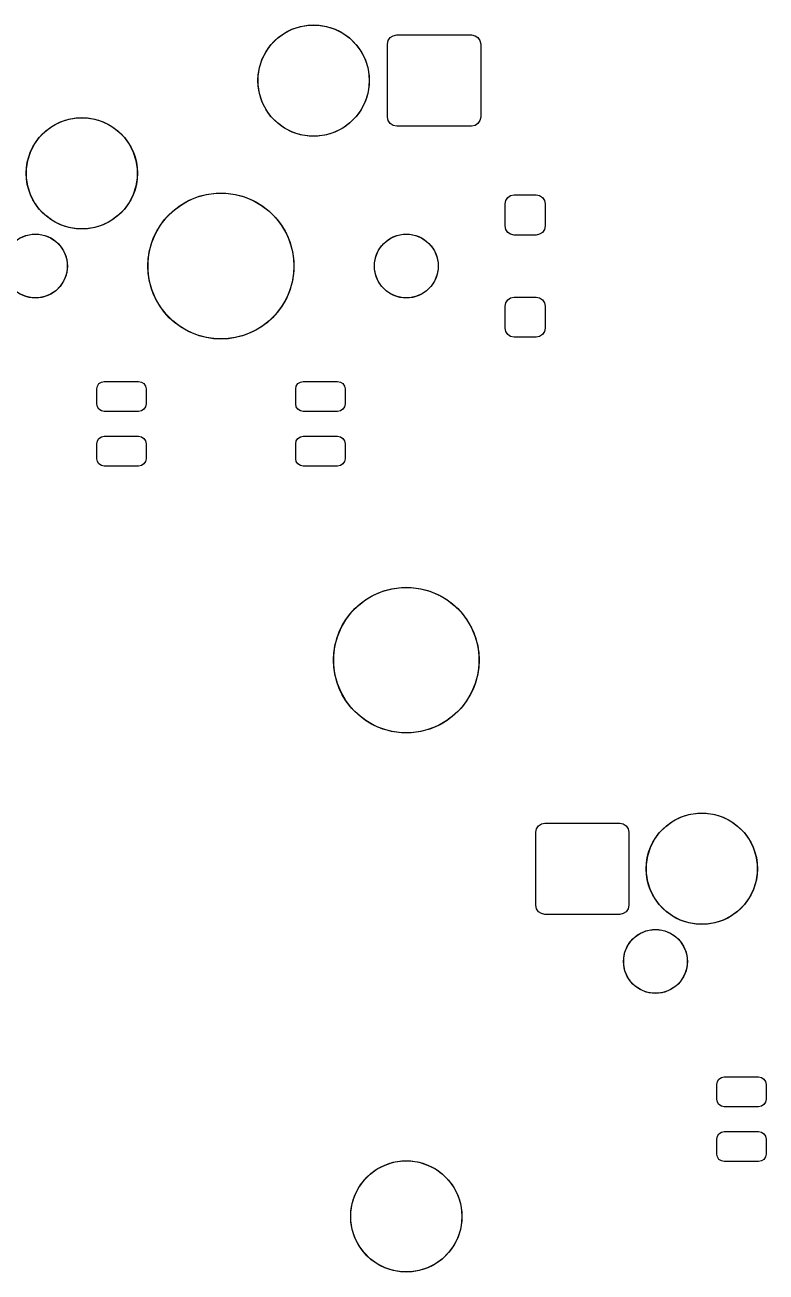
# Model space of a CAD drawing. Header units: millimetres. Extents: x 21 to 415, y -164 to -17.
# Drawn here: x 261.85 to 282.15, y -125.69 to -91.53 of the extents above; entities that cross this region are included whole.
import ezdxf

# ---------------------------------------------------------------- set-up
doc = ezdxf.new("R2010")
doc.units = ezdxf.units.MM
doc.layers.add('B.Mask', color=4, linetype='CONTINUOUS', true_color=0x02ffee)

msp = doc.modelspace()

# ---------------------------------------------------------------- linework, layer by layer
at = {"layer": 'B.Mask', "linetype": 'CONTINUOUS'}
for p, q in [((269.398371, -91.569011), (269.634725, -91.531576)), ((269.634725, -91.531576), (269.874025, -91.531576)), ((269.874025, -91.531576), (270.110379, -91.569011)), ((268.594756, -92.061467), (268.763967, -91.892256)), ((268.763967, -91.892256), (268.957565, -91.751599)), ((268.957565, -91.751599), (269.170783, -91.642959)), ((269.170783, -91.642959), (269.398371, -91.569011)), ((270.110379, -91.569011), (270.337967, -91.642959)), ((270.337967, -91.642959), (270.551185, -91.751599)), ((270.551185, -91.751599), (270.744783, -91.892256)), ((270.744783, -91.892256), (270.913994, -92.061467)), ((271.800405, -91.956204), (271.854598, -91.875098)), ((271.854598, -91.875098), (271.935704, -91.820905)), ((271.935704, -91.820905), (272.031375, -91.801875)), ((272.031375, -91.801875), (274.081375, -91.801875)), ((274.081375, -91.801875), (274.177046, -91.820905)), ((274.177046, -91.820905), (274.258152, -91.875098)), ((274.258152, -91.875098), (274.312345, -91.956204)), ((268.454099, -92.255065), (268.594756, -92.061467)), ((270.913994, -92.061467), (271.054651, -92.255065)), ((271.781375, -92.051875), (271.800405, -91.956204)), ((271.781375, -94.051875), (271.781375, -92.051875)), ((274.312345, -91.956204), (274.331375, -92.051875)), ((274.331375, -92.051875), (274.331375, -94.051875)), ((268.271511, -92.695871), (268.345459, -92.468283)), ((268.345459, -92.468283), (268.454099, -92.255065)), ((271.054651, -92.255065), (271.163291, -92.468283)), ((271.163291, -92.468283), (271.237239, -92.695871)), ((268.234076, -92.932225), (268.271511, -92.695871)), ((271.237239, -92.695871), (271.274674, -92.932225)), ((268.234076, -93.171525), (268.234076, -92.932225)), ((268.271511, -93.407879), (268.234076, -93.171525)), ((271.274674, -93.171525), (271.237239, -93.407879)), ((271.274674, -92.932225), (271.274674, -93.171525)), ((268.345459, -93.635467), (268.271511, -93.407879)), ((271.237239, -93.407879), (271.163291, -93.635467)), ((268.454099, -93.848685), (268.345459, -93.635467)), ((268.594756, -94.042283), (268.454099, -93.848685)), ((271.054651, -93.848685), (270.913994, -94.042283)), ((271.163291, -93.635467), (271.054651, -93.848685)), ((262.413967, -94.432256), (262.607565, -94.291599)), ((262.607565, -94.291599), (262.820783, -94.182959)), ((262.820783, -94.182959), (263.048371, -94.109011)), ((263.048371, -94.109011), (263.284725, -94.071576)), ((263.284725, -94.071576), (263.524025, -94.071576)), ((263.524025, -94.071576), (263.760379, -94.109011)), ((263.760379, -94.109011), (263.987967, -94.182959)), ((263.987967, -94.182959), (264.201185, -94.291599)), ((264.201185, -94.291599), (264.394783, -94.432256)), ((268.763967, -94.211494), (268.594756, -94.042283)), ((268.957565, -94.352151), (268.763967, -94.211494)), ((270.744783, -94.211494), (270.551185, -94.352151)), ((270.913994, -94.042283), (270.744783, -94.211494)), ((271.800405, -94.147546), (271.781375, -94.051875)), ((271.854598, -94.228652), (271.800405, -94.147546)), ((271.935704, -94.282845), (271.854598, -94.228652)), ((272.031375, -94.301875), (271.935704, -94.282845)), ((274.177046, -94.282845), (274.081375, -94.301875)), ((274.258152, -94.228652), (274.177046, -94.282845)), ((274.312345, -94.147546), (274.258152, -94.228652)), ((274.331375, -94.051875), (274.312345, -94.147546)), ((262.104099, -94.795065), (262.244756, -94.601467)), ((262.244756, -94.601467), (262.413967, -94.432256)), ((264.394783, -94.432256), (264.563994, -94.601467)), ((264.563994, -94.601467), (264.704651, -94.795065)), ((269.170783, -94.460791), (268.957565, -94.352151)), ((269.398371, -94.534739), (269.170783, -94.460791)), ((269.634725, -94.572174), (269.398371, -94.534739)), ((269.874025, -94.572174), (269.634725, -94.572174)), ((270.110379, -94.534739), (269.874025, -94.572174)), ((270.337967, -94.460791), (270.110379, -94.534739)), ((270.551185, -94.352151), (270.337967, -94.460791)), ((274.081375, -94.301875), (272.031375, -94.301875)), ((261.995459, -95.008283), (262.104099, -94.795065)), ((264.704651, -94.795065), (264.813291, -95.008283)), ((261.884076, -95.472225), (261.921511, -95.235871)), ((261.921511, -95.235871), (261.995459, -95.008283)), ((264.813291, -95.008283), (264.887239, -95.235871)), ((264.887239, -95.235871), (264.924674, -95.472225)), ((261.884076, -95.711525), (261.884076, -95.472225)), ((264.924674, -95.472225), (264.924674, -95.711525)), ((261.921511, -95.947879), (261.884076, -95.711525)), ((261.995459, -96.175467), (261.921511, -95.947879)), ((264.887239, -95.947879), (264.813291, -96.175467)), ((264.924674, -95.711525), (264.887239, -95.947879)), ((262.104099, -96.388685), (261.995459, -96.175467)), ((264.813291, -96.175467), (264.704651, -96.388685)), ((266.103235, -96.468936), (266.329798, -96.33813)), ((266.329798, -96.33813), (266.571496, -96.238015)), ((266.571496, -96.238015), (266.824194, -96.170304)), ((266.824194, -96.170304), (267.083569, -96.136157)), ((267.083569, -96.136157), (267.345181, -96.136157)), ((267.345181, -96.136157), (267.604556, -96.170304)), ((267.604556, -96.170304), (267.857254, -96.238015)), ((267.857254, -96.238015), (268.098952, -96.33813)), ((268.098952, -96.33813), (268.325515, -96.468936)), ((274.99875, -96.431875), (275.01778, -96.336204)), ((275.01778, -96.336204), (275.071973, -96.255098)), ((275.071973, -96.255098), (275.153079, -96.200905)), ((275.153079, -96.200905), (275.24875, -96.181875)), ((275.24875, -96.181875), (275.84875, -96.181875)), ((275.84875, -96.181875), (275.944421, -96.200905)), ((275.944421, -96.200905), (276.025527, -96.255098)), ((276.025527, -96.255098), (276.07972, -96.336204)), ((276.07972, -96.336204), (276.09875, -96.431875)), ((262.244756, -96.582283), (262.104099, -96.388685)), ((262.413967, -96.751494), (262.244756, -96.582283)), ((264.563994, -96.582283), (264.394783, -96.751494)), ((264.704651, -96.388685), (264.563994, -96.582283)), ((265.710695, -96.813183), (265.895683, -96.628195)), ((265.895683, -96.628195), (266.103235, -96.468936)), ((268.325515, -96.468936), (268.533067, -96.628195)), ((268.533067, -96.628195), (268.718055, -96.813183)), ((274.99875, -97.031875), (274.99875, -96.431875)), ((276.09875, -96.431875), (276.09875, -97.031875)), ((262.607565, -96.892151), (262.413967, -96.751494)), ((262.820783, -97.000791), (262.607565, -96.892151)), ((263.048371, -97.074739), (262.820783, -97.000791)), ((263.987967, -97.000791), (263.760379, -97.074739)), ((264.201185, -96.892151), (263.987967, -97.000791)), ((264.394783, -96.751494), (264.201185, -96.892151)), ((265.42063, -97.247298), (265.551436, -97.020735)), ((265.551436, -97.020735), (265.710695, -96.813183)), ((268.718055, -96.813183), (268.877314, -97.020735)), ((268.877314, -97.020735), (269.00812, -97.247298)), ((261.721903, -97.360194), (261.880376, -97.294552)), ((261.880376, -97.294552), (262.04861, -97.261088)), ((262.04861, -97.261088), (262.22014, -97.261088)), ((262.22014, -97.261088), (262.388374, -97.294552)), ((262.388374, -97.294552), (262.546847, -97.360194)), ((262.546847, -97.360194), (262.689469, -97.455491)), ((263.284725, -97.112174), (263.048371, -97.074739)), ((263.524025, -97.112174), (263.284725, -97.112174)), ((263.760379, -97.074739), (263.524025, -97.112174)), ((265.320515, -97.488996), (265.42063, -97.247298)), ((269.00812, -97.247298), (269.108235, -97.488996)), ((271.739281, -97.455491), (271.881903, -97.360194)), ((271.881903, -97.360194), (272.040376, -97.294552)), ((272.040376, -97.294552), (272.20861, -97.261088)), ((272.20861, -97.261088), (272.38014, -97.261088)), ((272.38014, -97.261088), (272.548374, -97.294552)), ((272.548374, -97.294552), (272.706847, -97.360194)), ((272.706847, -97.360194), (272.849469, -97.455491)), ((275.01778, -97.127546), (274.99875, -97.031875)), ((275.071973, -97.208652), (275.01778, -97.127546)), ((275.153079, -97.262845), (275.071973, -97.208652)), ((275.24875, -97.281875), (275.153079, -97.262845)), ((275.84875, -97.281875), (275.24875, -97.281875)), ((275.944421, -97.262845), (275.84875, -97.281875)), ((276.025527, -97.208652), (275.944421, -97.262845)), ((276.07972, -97.127546), (276.025527, -97.208652)), ((276.09875, -97.031875), (276.07972, -97.127546)), ((262.689469, -97.455491), (262.810759, -97.576781)), ((262.810759, -97.576781), (262.906056, -97.719403)), ((265.252804, -97.741694), (265.320515, -97.488996)), ((269.108235, -97.488996), (269.175946, -97.741694)), ((271.522694, -97.719403), (271.617991, -97.576781)), ((271.617991, -97.576781), (271.739281, -97.455491)), ((272.849469, -97.455491), (272.970759, -97.576781)), ((272.970759, -97.576781), (273.066056, -97.719403)), ((262.906056, -97.719403), (262.971698, -97.877876)), ((262.971698, -97.877876), (263.005162, -98.04611)), ((263.005162, -98.04611), (263.005162, -98.21764)), ((265.218657, -98.001069), (265.252804, -97.741694)), ((265.218657, -98.262681), (265.218657, -98.001069)), ((269.175946, -97.741694), (269.210093, -98.001069)), ((269.210093, -98.001069), (269.210093, -98.262681)), ((271.423588, -98.04611), (271.457052, -97.877876)), ((271.423588, -98.21764), (271.423588, -98.04611)), ((271.457052, -97.877876), (271.522694, -97.719403)), ((273.066056, -97.719403), (273.131698, -97.877876)), ((273.131698, -97.877876), (273.165162, -98.04611)), ((273.165162, -98.04611), (273.165162, -98.21764)), ((262.971698, -98.385874), (262.906056, -98.544347)), ((263.005162, -98.21764), (262.971698, -98.385874)), ((265.252804, -98.522056), (265.218657, -98.262681)), ((269.210093, -98.262681), (269.175946, -98.522056)), ((271.457052, -98.385874), (271.423588, -98.21764)), ((271.522694, -98.544347), (271.457052, -98.385874)), ((273.131698, -98.385874), (273.066056, -98.544347)), ((273.165162, -98.21764), (273.131698, -98.385874)), ((262.810759, -98.686969), (262.689469, -98.808259)), ((262.906056, -98.544347), (262.810759, -98.686969)), ((265.320515, -98.774754), (265.252804, -98.522056)), ((269.175946, -98.522056), (269.108235, -98.774754)), ((271.617991, -98.686969), (271.522694, -98.544347)), ((271.739281, -98.808259), (271.617991, -98.686969)), ((272.970759, -98.686969), (272.849469, -98.808259)), ((273.066056, -98.544347), (272.970759, -98.686969)), ((261.880376, -98.969198), (261.721903, -98.903556)), ((262.04861, -99.002662), (261.880376, -98.969198)), ((262.22014, -99.002662), (262.04861, -99.002662)), ((262.388374, -98.969198), (262.22014, -99.002662)), ((262.546847, -98.903556), (262.388374, -98.969198)), ((262.689469, -98.808259), (262.546847, -98.903556)), ((265.42063, -99.016452), (265.320515, -98.774754)), ((265.551436, -99.243015), (265.42063, -99.016452)), ((269.00812, -99.016452), (268.877314, -99.243015)), ((269.108235, -98.774754), (269.00812, -99.016452)), ((271.881903, -98.903556), (271.739281, -98.808259)), ((272.040376, -98.969198), (271.881903, -98.903556)), ((272.20861, -99.002662), (272.040376, -98.969198)), ((272.38014, -99.002662), (272.20861, -99.002662)), ((272.548374, -98.969198), (272.38014, -99.002662)), ((272.706847, -98.903556), (272.548374, -98.969198)), ((272.849469, -98.808259), (272.706847, -98.903556)), ((275.01778, -99.136204), (275.071973, -99.055098)), ((275.071973, -99.055098), (275.153079, -99.000905)), ((275.153079, -99.000905), (275.24875, -98.981875)), ((275.24875, -98.981875), (275.84875, -98.981875)), ((275.84875, -98.981875), (275.944421, -99.000905)), ((275.944421, -99.000905), (276.025527, -99.055098)), ((276.025527, -99.055098), (276.07972, -99.136204)), ((265.710695, -99.450567), (265.551436, -99.243015)), ((268.877314, -99.243015), (268.718055, -99.450567)), ((274.99875, -99.231875), (275.01778, -99.136204)), ((274.99875, -99.831875), (274.99875, -99.231875)), ((276.07972, -99.136204), (276.09875, -99.231875)), ((276.09875, -99.231875), (276.09875, -99.831875)), ((265.895683, -99.635555), (265.710695, -99.450567)), ((266.103235, -99.794814), (265.895683, -99.635555)), ((268.533067, -99.635555), (268.325515, -99.794814)), ((268.718055, -99.450567), (268.533067, -99.635555)), ((266.329798, -99.92562), (266.103235, -99.794814)), ((266.571496, -100.025735), (266.329798, -99.92562)), ((266.824194, -100.093446), (266.571496, -100.025735)), ((267.083569, -100.127593), (266.824194, -100.093446)), ((267.604556, -100.093446), (267.345181, -100.127593)), ((267.857254, -100.025735), (267.604556, -100.093446)), ((268.098952, -99.92562), (267.857254, -100.025735)), ((268.325515, -99.794814), (268.098952, -99.92562)), ((275.01778, -99.927546), (274.99875, -99.831875)), ((275.071973, -100.008652), (275.01778, -99.927546)), ((275.153079, -100.062845), (275.071973, -100.008652)), ((275.24875, -100.081875), (275.153079, -100.062845)), ((275.84875, -100.081875), (275.24875, -100.081875)), ((275.944421, -100.062845), (275.84875, -100.081875)), ((276.025527, -100.008652), (275.944421, -100.062845)), ((276.07972, -99.927546), (276.025527, -100.008652)), ((276.09875, -99.831875), (276.07972, -99.927546)), ((267.345181, -100.127593), (267.083569, -100.127593)), ((263.814375, -101.49875), (263.82998, -101.4203)), ((263.82998, -101.4203), (263.874418, -101.353793)), ((263.874418, -101.353793), (263.940925, -101.309355)), ((263.940925, -101.309355), (264.019375, -101.29375)), ((264.019375, -101.29375), (264.959375, -101.29375)), ((264.959375, -101.29375), (265.037825, -101.309355)), ((265.037825, -101.309355), (265.104332, -101.353793)), ((265.104332, -101.353793), (265.14877, -101.4203)), ((265.14877, -101.4203), (265.164375, -101.49875)), ((269.264375, -101.49875), (269.27998, -101.4203)), ((269.27998, -101.4203), (269.324418, -101.353793)), ((269.324418, -101.353793), (269.390925, -101.309355)), ((269.390925, -101.309355), (269.469375, -101.29375)), ((269.469375, -101.29375), (270.409375, -101.29375)), ((270.409375, -101.29375), (270.487825, -101.309355)), ((270.487825, -101.309355), (270.554332, -101.353793)), ((270.554332, -101.353793), (270.59877, -101.4203)), ((270.59877, -101.4203), (270.614375, -101.49875)), ((263.814375, -101.90875), (263.814375, -101.49875)), ((265.164375, -101.49875), (265.164375, -101.90875)), ((269.264375, -101.90875), (269.264375, -101.49875)), ((270.614375, -101.49875), (270.614375, -101.90875)), ((263.82998, -101.9872), (263.814375, -101.90875)), ((263.874418, -102.053707), (263.82998, -101.9872)), ((263.940925, -102.098145), (263.874418, -102.053707)), ((264.019375, -102.11375), (263.940925, -102.098145)), ((264.959375, -102.11375), (264.019375, -102.11375)), ((265.037825, -102.098145), (264.959375, -102.11375)), ((265.104332, -102.053707), (265.037825, -102.098145)), ((265.14877, -101.9872), (265.104332, -102.053707)), ((265.164375, -101.90875), (265.14877, -101.9872)), ((269.27998, -101.9872), (269.264375, -101.90875)), ((269.324418, -102.053707), (269.27998, -101.9872)), ((269.390925, -102.098145), (269.324418, -102.053707)), ((269.469375, -102.11375), (269.390925, -102.098145)), ((270.409375, -102.11375), (269.469375, -102.11375)), ((270.487825, -102.098145), (270.409375, -102.11375)), ((270.554332, -102.053707), (270.487825, -102.098145)), ((270.59877, -101.9872), (270.554332, -102.053707)), ((270.614375, -101.90875), (270.59877, -101.9872)), ((263.874418, -102.853793), (263.940925, -102.809355)), ((263.940925, -102.809355), (264.019375, -102.79375)), ((264.019375, -102.79375), (264.959375, -102.79375)), ((264.959375, -102.79375), (265.037825, -102.809355)), ((265.037825, -102.809355), (265.104332, -102.853793)), ((269.324418, -102.853793), (269.390925, -102.809355)), ((269.390925, -102.809355), (269.469375, -102.79375)), ((269.469375, -102.79375), (270.409375, -102.79375)), ((270.409375, -102.79375), (270.487825, -102.809355)), ((270.487825, -102.809355), (270.554332, -102.853793)), ((263.814375, -102.99875), (263.82998, -102.9203)), ((263.814375, -103.40875), (263.814375, -102.99875)), ((263.82998, -102.9203), (263.874418, -102.853793)), ((265.104332, -102.853793), (265.14877, -102.9203)), ((265.14877, -102.9203), (265.164375, -102.99875)), ((265.164375, -102.99875), (265.164375, -103.40875)), ((269.264375, -102.99875), (269.27998, -102.9203)), ((269.264375, -103.40875), (269.264375, -102.99875)), ((269.27998, -102.9203), (269.324418, -102.853793)), ((270.554332, -102.853793), (270.59877, -102.9203)), ((270.59877, -102.9203), (270.614375, -102.99875)), ((270.614375, -102.99875), (270.614375, -103.40875)), ((263.82998, -103.4872), (263.814375, -103.40875)), ((263.874418, -103.553707), (263.82998, -103.4872)), ((265.14877, -103.4872), (265.104332, -103.553707)), ((265.164375, -103.40875), (265.14877, -103.4872)), ((269.27998, -103.4872), (269.264375, -103.40875)), ((269.324418, -103.553707), (269.27998, -103.4872)), ((270.59877, -103.4872), (270.554332, -103.553707)), ((270.614375, -103.40875), (270.59877, -103.4872)), ((263.940925, -103.598145), (263.874418, -103.553707)), ((264.019375, -103.61375), (263.940925, -103.598145)), ((264.959375, -103.61375), (264.019375, -103.61375)), ((265.037825, -103.598145), (264.959375, -103.61375)), ((265.104332, -103.553707), (265.037825, -103.598145)), ((269.390925, -103.598145), (269.324418, -103.553707)), ((269.469375, -103.61375), (269.390925, -103.598145)), ((270.409375, -103.61375), (269.469375, -103.61375)), ((270.487825, -103.598145), (270.409375, -103.61375)), ((270.554332, -103.553707), (270.487825, -103.598145)), ((270.979705, -107.427782), (271.186624, -107.269008)), ((271.186624, -107.269008), (271.412496, -107.1386)), ((271.412496, -107.1386), (271.653457, -107.038791)), ((271.653457, -107.038791), (271.905384, -106.971287)), ((271.905384, -106.971287), (272.163968, -106.937244)), ((272.163968, -106.937244), (272.424782, -106.937244)), ((272.424782, -106.937244), (272.683366, -106.971287)), ((272.683366, -106.971287), (272.935293, -107.038791)), ((272.935293, -107.038791), (273.176254, -107.1386)), ((273.176254, -107.1386), (273.402126, -107.269008)), ((273.402126, -107.269008), (273.609045, -107.427782)), ((270.636508, -107.819124), (270.795282, -107.612205)), ((270.795282, -107.612205), (270.979705, -107.427782)), ((273.609045, -107.427782), (273.793468, -107.612205)), ((273.793468, -107.612205), (273.952242, -107.819124)), ((270.5061, -108.044996), (270.636508, -107.819124)), ((273.952242, -107.819124), (274.08265, -108.044996)), ((270.338787, -108.537884), (270.406291, -108.285957)), ((270.406291, -108.285957), (270.5061, -108.044996)), ((274.08265, -108.044996), (274.182459, -108.285957)), ((274.182459, -108.285957), (274.249963, -108.537884)), ((270.304744, -108.796468), (270.338787, -108.537884)), ((274.249963, -108.537884), (274.284006, -108.796468)), ((270.304744, -109.057282), (270.304744, -108.796468)), ((274.284006, -108.796468), (274.284006, -109.057282)), ((270.338787, -109.315866), (270.304744, -109.057282)), ((270.406291, -109.567793), (270.338787, -109.315866)), ((274.249963, -109.315866), (274.182459, -109.567793)), ((274.284006, -109.057282), (274.249963, -109.315866)), ((270.5061, -109.808754), (270.406291, -109.567793)), ((274.182459, -109.567793), (274.08265, -109.808754)), ((270.636508, -110.034626), (270.5061, -109.808754)), ((274.08265, -109.808754), (273.952242, -110.034626)), ((270.795282, -110.241545), (270.636508, -110.034626)), ((270.979705, -110.425968), (270.795282, -110.241545)), ((273.793468, -110.241545), (273.609045, -110.425968)), ((273.952242, -110.034626), (273.793468, -110.241545)), ((271.186624, -110.584742), (270.979705, -110.425968)), ((271.412496, -110.71515), (271.186624, -110.584742)), ((273.402126, -110.584742), (273.176254, -110.71515)), ((273.609045, -110.425968), (273.402126, -110.584742)), ((271.653457, -110.814959), (271.412496, -110.71515)), ((271.905384, -110.882463), (271.653457, -110.814959)), ((272.163968, -110.916506), (271.905384, -110.882463)), ((272.424782, -110.916506), (272.163968, -110.916506)), ((272.683366, -110.882463), (272.424782, -110.916506)), ((272.935293, -110.814959), (272.683366, -110.882463)), ((273.176254, -110.71515), (272.935293, -110.814959)), ((275.913848, -113.465098), (275.994954, -113.410905)), ((275.994954, -113.410905), (276.090625, -113.391875)), ((276.090625, -113.391875), (278.140625, -113.391875)), ((278.140625, -113.391875), (278.236296, -113.410905)), ((278.236296, -113.410905), (278.317402, -113.465098)), ((279.400217, -113.482256), (279.593815, -113.341599)), ((279.593815, -113.341599), (279.807033, -113.232959)), ((279.807033, -113.232959), (280.034621, -113.159011)), ((280.034621, -113.159011), (280.270975, -113.121576)), ((280.270975, -113.121576), (280.510275, -113.121576)), ((280.510275, -113.121576), (280.746629, -113.159011)), ((280.746629, -113.159011), (280.974217, -113.232959)), ((280.974217, -113.232959), (281.187435, -113.341599)), ((281.187435, -113.341599), (281.381033, -113.482256)), ((275.840625, -113.641875), (275.859655, -113.546204)), ((275.840625, -115.641875), (275.840625, -113.641875)), ((275.859655, -113.546204), (275.913848, -113.465098)), ((278.317402, -113.465098), (278.371595, -113.546204)), ((278.371595, -113.546204), (278.390625, -113.641875)), ((278.390625, -113.641875), (278.390625, -115.641875)), ((279.090349, -113.845065), (279.231006, -113.651467)), ((279.231006, -113.651467), (279.400217, -113.482256)), ((281.381033, -113.482256), (281.550244, -113.651467)), ((281.550244, -113.651467), (281.690901, -113.845065)), ((278.907761, -114.285871), (278.981709, -114.058283)), ((278.981709, -114.058283), (279.090349, -113.845065)), ((281.690901, -113.845065), (281.799541, -114.058283)), ((281.799541, -114.058283), (281.873489, -114.285871)), ((278.870326, -114.522225), (278.907761, -114.285871)), ((281.873489, -114.285871), (281.910924, -114.522225)), ((278.870326, -114.761525), (278.870326, -114.522225)), ((278.907761, -114.997879), (278.870326, -114.761525)), ((281.910924, -114.761525), (281.873489, -114.997879)), ((281.910924, -114.522225), (281.910924, -114.761525)), ((278.981709, -115.225467), (278.907761, -114.997879)), ((281.873489, -114.997879), (281.799541, -115.225467)), ((279.090349, -115.438685), (278.981709, -115.225467)), ((279.231006, -115.632283), (279.090349, -115.438685)), ((281.690901, -115.438685), (281.550244, -115.632283)), ((281.799541, -115.225467), (281.690901, -115.438685)), ((275.859655, -115.737546), (275.840625, -115.641875)), ((275.913848, -115.818652), (275.859655, -115.737546)), ((278.371595, -115.737546), (278.317402, -115.818652)), ((278.390625, -115.641875), (278.371595, -115.737546)), ((279.400217, -115.801494), (279.231006, -115.632283)), ((279.593815, -115.942151), (279.400217, -115.801494)), ((281.381033, -115.801494), (281.187435, -115.942151)), ((281.550244, -115.632283), (281.381033, -115.801494)), ((275.994954, -115.872845), (275.913848, -115.818652)), ((276.090625, -115.891875), (275.994954, -115.872845)), ((278.140625, -115.891875), (276.090625, -115.891875)), ((278.236296, -115.872845), (278.140625, -115.891875)), ((278.317402, -115.818652), (278.236296, -115.872845)), ((279.807033, -116.050791), (279.593815, -115.942151)), ((280.034621, -116.124739), (279.807033, -116.050791)), ((280.270975, -116.162174), (280.034621, -116.124739)), ((280.746629, -116.124739), (280.510275, -116.162174)), ((280.974217, -116.050791), (280.746629, -116.124739)), ((281.187435, -115.942151), (280.974217, -116.050791)), ((278.565531, -116.505491), (278.708153, -116.410194)), ((278.708153, -116.410194), (278.866626, -116.344552)), ((278.866626, -116.344552), (279.03486, -116.311088)), ((279.03486, -116.311088), (279.20639, -116.311088)), ((279.20639, -116.311088), (279.374624, -116.344552)), ((279.374624, -116.344552), (279.533097, -116.410194)), ((279.533097, -116.410194), (279.675719, -116.505491)), ((280.510275, -116.162174), (280.270975, -116.162174)), ((278.283302, -116.927876), (278.348944, -116.769403)), ((278.348944, -116.769403), (278.444241, -116.626781)), ((278.444241, -116.626781), (278.565531, -116.505491)), ((279.675719, -116.505491), (279.797009, -116.626781)), ((279.797009, -116.626781), (279.892306, -116.769403)), ((279.892306, -116.769403), (279.957948, -116.927876)), ((278.249838, -117.09611), (278.283302, -116.927876)), ((278.249838, -117.26764), (278.249838, -117.09611)), ((279.957948, -116.927876), (279.991412, -117.09611)), ((279.991412, -117.09611), (279.991412, -117.26764)), ((278.283302, -117.435874), (278.249838, -117.26764)), ((278.348944, -117.594347), (278.283302, -117.435874)), ((279.957948, -117.435874), (279.892306, -117.594347)), ((279.991412, -117.26764), (279.957948, -117.435874)), ((278.444241, -117.736969), (278.348944, -117.594347)), ((278.565531, -117.858259), (278.444241, -117.736969)), ((278.708153, -117.953556), (278.565531, -117.858259)), ((279.675719, -117.858259), (279.533097, -117.953556)), ((279.797009, -117.736969), (279.675719, -117.858259)), ((279.892306, -117.594347), (279.797009, -117.736969)), ((278.866626, -118.019198), (278.708153, -117.953556)), ((279.03486, -118.052662), (278.866626, -118.019198)), ((279.20639, -118.052662), (279.03486, -118.052662)), ((279.374624, -118.019198), (279.20639, -118.052662)), ((279.533097, -117.953556), (279.374624, -118.019198)), ((280.800625, -120.54875), (280.81623, -120.4703)), ((280.800625, -120.95875), (280.800625, -120.54875)), ((280.81623, -120.4703), (280.860668, -120.403793)), ((280.860668, -120.403793), (280.927175, -120.359355)), ((280.927175, -120.359355), (281.005625, -120.34375)), ((281.005625, -120.34375), (281.945625, -120.34375)), ((281.945625, -120.34375), (282.024075, -120.359355)), ((282.024075, -120.359355), (282.090582, -120.403793)), ((282.090582, -120.403793), (282.13502, -120.4703)), ((282.13502, -120.4703), (282.150625, -120.54875)), ((282.150625, -120.54875), (282.150625, -120.95875)), ((280.81623, -121.0372), (280.800625, -120.95875)), ((280.860668, -121.103707), (280.81623, -121.0372)), ((280.927175, -121.148145), (280.860668, -121.103707)), ((281.005625, -121.16375), (280.927175, -121.148145)), ((281.945625, -121.16375), (281.005625, -121.16375)), ((282.024075, -121.148145), (281.945625, -121.16375)), ((282.090582, -121.103707), (282.024075, -121.148145)), ((282.13502, -121.0372), (282.090582, -121.103707)), ((282.150625, -120.95875), (282.13502, -121.0372)), ((280.81623, -121.9703), (280.860668, -121.903793)), ((280.860668, -121.903793), (280.927175, -121.859355)), ((280.927175, -121.859355), (281.005625, -121.84375)), ((281.005625, -121.84375), (281.945625, -121.84375)), ((281.945625, -121.84375), (282.024075, -121.859355)), ((282.024075, -121.859355), (282.090582, -121.903793)), ((282.090582, -121.903793), (282.13502, -121.9703)), ((280.800625, -122.04875), (280.81623, -121.9703)), ((280.800625, -122.45875), (280.800625, -122.04875)), ((282.13502, -121.9703), (282.150625, -122.04875)), ((282.150625, -122.04875), (282.150625, -122.45875)), ((271.938604, -122.684983), (272.174803, -122.647573)), ((272.174803, -122.647573), (272.413947, -122.647573)), ((272.413947, -122.647573), (272.650146, -122.684983)), ((280.81623, -122.5372), (280.800625, -122.45875)), ((280.860668, -122.603707), (280.81623, -122.5372)), ((280.927175, -122.648145), (280.860668, -122.603707)), ((281.005625, -122.66375), (280.927175, -122.648145)), ((282.024075, -122.648145), (281.945625, -122.66375)), ((282.090582, -122.603707), (282.024075, -122.648145)), ((282.13502, -122.5372), (282.090582, -122.603707)), ((282.150625, -122.45875), (282.13502, -122.5372)), ((271.304616, -123.008016), (271.498087, -122.867451)), ((271.498087, -122.867451), (271.711165, -122.758883)), ((271.711165, -122.758883), (271.938604, -122.684983)), ((272.650146, -122.684983), (272.877585, -122.758883)), ((272.877585, -122.758883), (273.090663, -122.867451)), ((273.090663, -122.867451), (273.284134, -123.008016)), ((281.945625, -122.66375), (281.005625, -122.66375)), ((270.994951, -123.370587), (271.135516, -123.177116)), ((271.135516, -123.177116), (271.304616, -123.008016)), ((273.284134, -123.008016), (273.453234, -123.177116)), ((273.453234, -123.177116), (273.593799, -123.370587)), ((270.812483, -123.811104), (270.886383, -123.583665)), ((270.886383, -123.583665), (270.994951, -123.370587)), ((273.593799, -123.370587), (273.702367, -123.583665)), ((273.702367, -123.583665), (273.776267, -123.811104)), ((270.775073, -124.047303), (270.812483, -123.811104)), ((273.776267, -123.811104), (273.813677, -124.047303)), ((270.775073, -124.286447), (270.775073, -124.047303)), ((270.812483, -124.522646), (270.775073, -124.286447)), ((273.813677, -124.286447), (273.776267, -124.522646)), ((273.813677, -124.047303), (273.813677, -124.286447)), ((270.886383, -124.750085), (270.812483, -124.522646)), ((273.776267, -124.522646), (273.702367, -124.750085)), ((270.994951, -124.963163), (270.886383, -124.750085)), ((271.135516, -125.156634), (270.994951, -124.963163)), ((273.593799, -124.963163), (273.453234, -125.156634)), ((273.702367, -124.750085), (273.593799, -124.963163)), ((271.304616, -125.325734), (271.135516, -125.156634)), ((271.498087, -125.466299), (271.304616, -125.325734)), ((273.284134, -125.325734), (273.090663, -125.466299)), ((273.453234, -125.156634), (273.284134, -125.325734)), ((271.711165, -125.574867), (271.498087, -125.466299)), ((271.938604, -125.648767), (271.711165, -125.574867)), ((272.174803, -125.686177), (271.938604, -125.648767)), ((272.413947, -125.686177), (272.174803, -125.686177)), ((272.650146, -125.648767), (272.413947, -125.686177)), ((272.877585, -125.574867), (272.650146, -125.648767)), ((273.090663, -125.466299), (272.877585, -125.574867))]:
    msp.add_line(p, q, dxfattribs=at)
at = {"layer": 'B.Mask'}
for centre, radius in [((269.754375, -93.051875), 1.525), ((269.754375, -93.051875), 1.524999), ((263.404375, -95.591875), 1.525), ((263.404375, -95.591875), 1.524999), ((267.214375, -98.131875), 2), ((267.214375, -98.131875), 1.999999), ((262.134375, -98.131875), 0.875), ((262.134375, -98.131875), 0.874999), ((272.294375, -98.131875), 0.875), ((272.294375, -98.131875), 0.874999), ((272.294375, -108.926875), 1.9939), ((272.294375, -108.926875), 1.993899), ((280.390625, -114.641875), 1.525), ((280.390625, -114.641875), 1.524999), ((279.120625, -117.181875), 0.875), ((279.120625, -117.181875), 0.874999), ((272.294375, -124.166875), 1.524), ((272.294375, -124.166875), 1.523999)]:
    msp.add_circle(centre, radius, dxfattribs=at)

doc.saveas('drawing.dxf')
